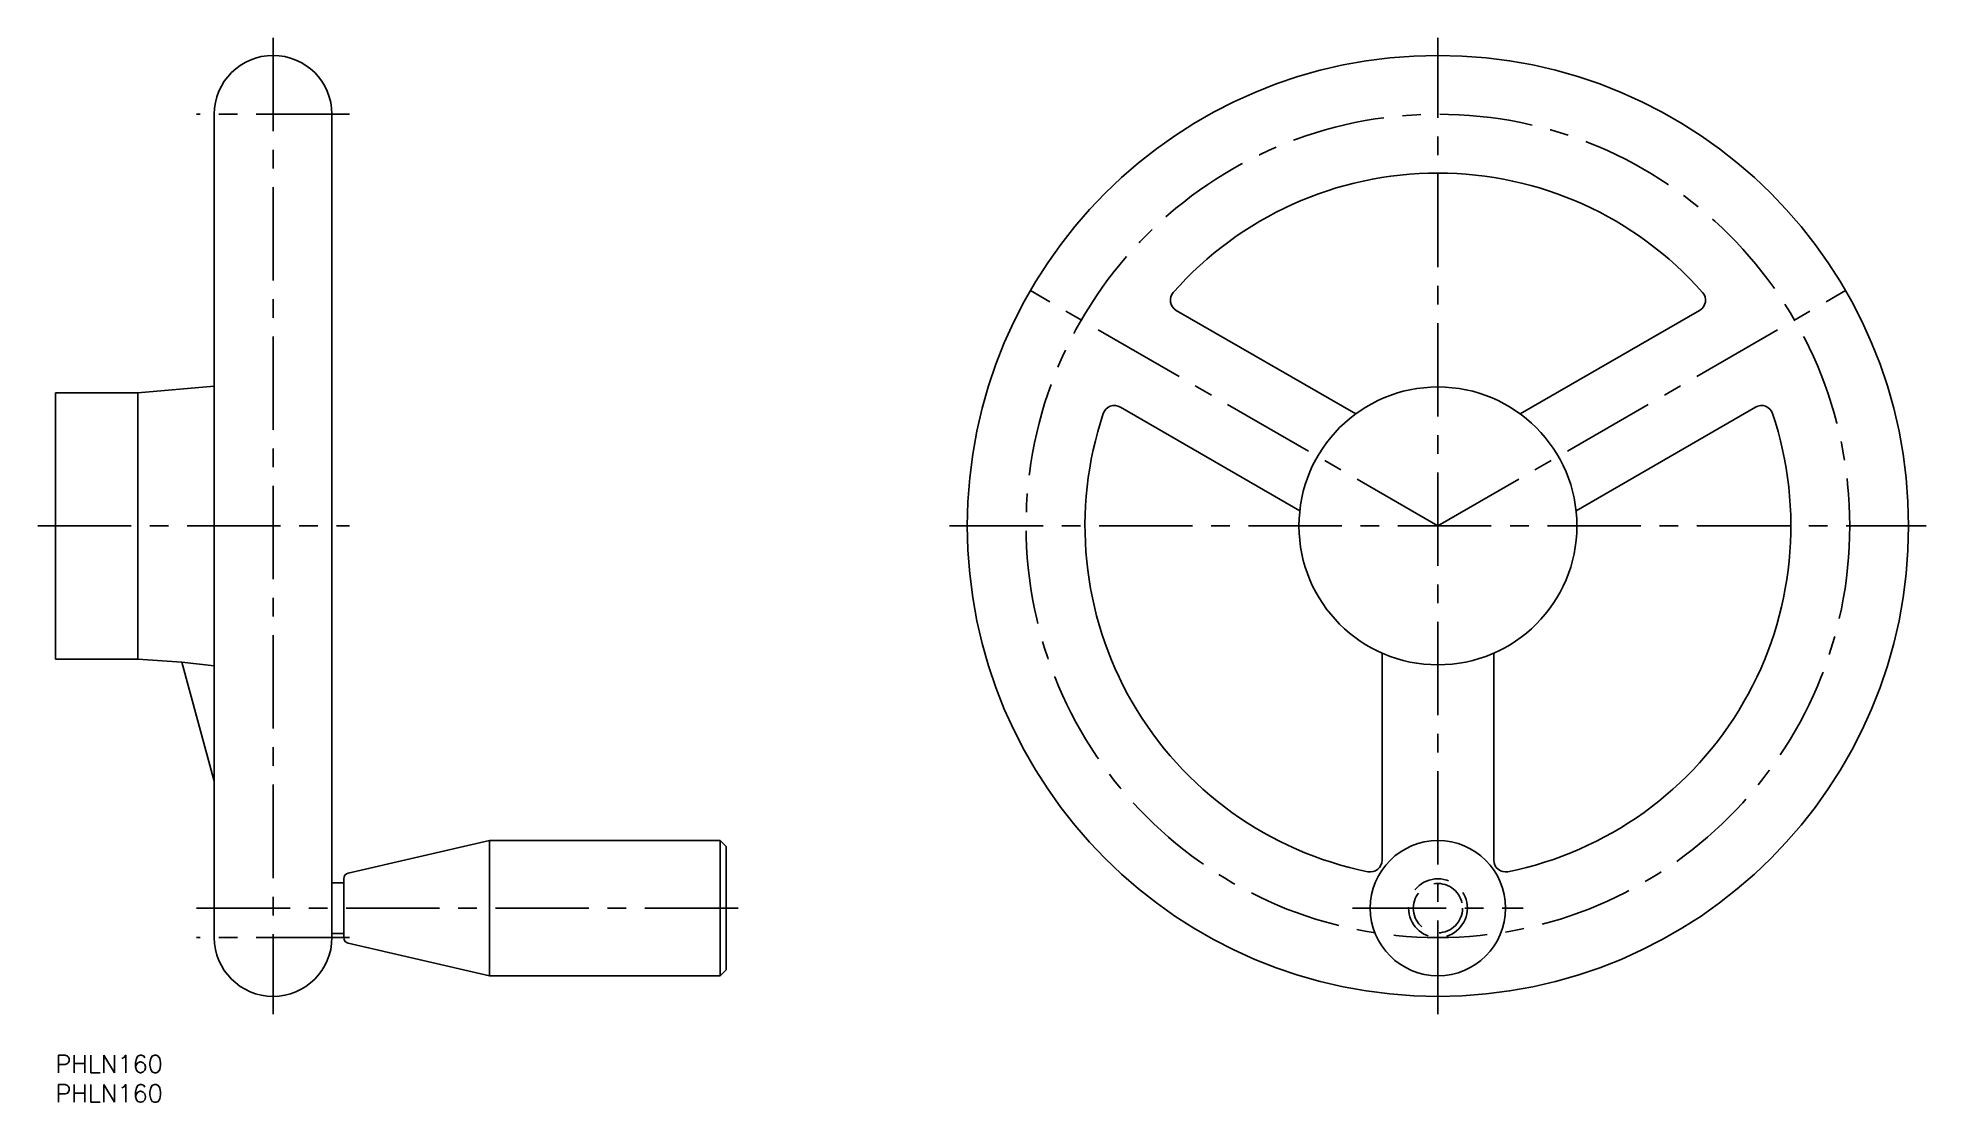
# Model space of a CAD drawing. Extents: x -3 to 318, y -8 to 173.
import ezdxf

# ---------------------------------------------------------------- set-up
doc = ezdxf.new("R2010")
doc.units = 0
doc.header["$LTSCALE"] = 0.5
doc.linetypes.add('CENTER', pattern=[50.8, 31.75, -6.35, 6.35, -6.35])
doc.linetypes.add('DASHED', pattern=[19.05, 12.7, -6.35])
for name, color, linetype in [('MSM_CENTER', 1, 'CENTER'), ('MSM_CONTINUOUS', 7, 'CONTINUOUS'), ('MSM_DASHED', 4, 'DASHED'), ('MSM_PART_NUMBER', 7, 'CONTINUOUS')]:
    doc.layers.add(name, color=color, linetype=linetype)
doc.styles.get("Standard").update_dxf_attribs({"font": 'txt.shx', "height": 3, "bigfont": 'bigfont.shx'})

# ---------------------------------------------------------------- blocks, each defined once
blk = doc.blocks.new('*U4')
at = {"layer": 'MSM_PART_NUMBER'}
blk.add_text('PHLN160', height=3, dxfattribs=at).set_placement((0, -3))
blk = doc.blocks.new('*U5')
at = {"layer": 'MSM_PART_NUMBER'}
blk.add_text('PHLN160', height=3, dxfattribs=at).set_placement((0, -8))

msp = doc.modelspace()

# ---------------------------------------------------------------- linework, layer by layer
at = {"layer": 'MSM_CENTER'}
for p, q in [((37, 173), (37, 7)), ((235, 7), (235, 173)), ((50, 160), (24, 160)), ((235, 90), (165.717968, 130)), ((235, 90), (304.282032, 130)), ((-3, 90), (50, 90)), ((152, 90), (318, 90)), ((24, 25), (117, 25)), ((220.5, 25), (249.5, 25)), ((50, 20), (24, 20))]:
    msp.add_line(p, q, dxfattribs=at)
msp.add_circle((235, 90), 70, dxfattribs=at)
at = {"layer": 'MSM_CONTINUOUS'}
for p, q in [((27, 20), (27, 160)), ((47, 160), (47, 20)), ((190.51777, 126.651483), (221.017195, 109.042631)), ((248.982805, 109.042631), (279.48223, 126.651483)), ((0, 67.35), (0, 112.65)), ((0, 112.65), (14, 112.65)), ((14, 112.65), (27, 113.785714)), ((14, 67.35), (14, 112.65)), ((211.517195, 92.588148), (181.01777, 110.197)), ((288.98223, 110.197), (258.482805, 92.588148)), ((225.5, 33.151517), (225.5, 68.36922)), ((244.5, 68.36922), (244.5, 33.151517)), ((14, 67.35), (0, 67.35)), ((21.486625, 66.805004), (14, 67.35)), ((27, 46.616794), (21.486625, 66.805004)), ((21.486625, 66.805004), (27, 66.214286)), ((49.775857, 30.974556), (73.8, 36.5)), ((73.8, 36.5), (113, 36.5)), ((73.8, 36.5), (73.8, 13.5)), ((113, 36.5), (113, 13.5)), ((113, 36.5), (114, 35.5)), ((114, 35.5), (114, 14.5)), ((47, 29.3), (49, 29.3)), ((49, 20), (49, 30)), ((49, 20.7), (47, 20.7)), ((73.8, 13.5), (49.775857, 19.025444)), ((113, 13.5), (73.8, 13.5)), ((114, 14.5), (113, 13.5))]:
    msp.add_line(p, q, dxfattribs=at)
for centre, radius in [((235, 90), 80), ((235, 90), 23.625), ((235, 25), 11.5)]:
    msp.add_circle(centre, radius, dxfattribs=at)
for centre, radius, start, end in [((37, 160), 10, 0, 180), ((235, 90), 60, 41.436154, 138.563846), ((191.51777, 128.383534), 2, 138.563846, 240), ((278.48223, 128.383534), 2, 300, 41.436154), ((180.01777, 108.464949), 2, 60, 161.436154), ((289.98223, 108.464949), 2, 18.563846, 120), ((235, 90), 60, 161.436154, 258.563846), ((235, 90), 60, 281.436154, 18.563846), ((223.5, 33.151517), 2, 258.563846, 0), ((246.5, 33.151517), 2, 180, 281.436154), ((50, 30), 1, 102.952517, 180), ((37, 20), 10, 180, 0), ((50, 20), 1, 180, 257.047483)]:
    msp.add_arc(centre, radius, start, end, dxfattribs=at)
at = {"layer": 'MSM_DASHED'}
for radius in [5, 4.188]:
    msp.add_circle((235, 25), radius, dxfattribs=at)

# ---------------------------------------------------------------- block references
at = {"layer": 'MSM_CONTINUOUS'}
for name in ['*U4', '*U5']:
    msp.add_blockref(name, (0, 0), dxfattribs=at)

doc.saveas('drawing.dxf')
